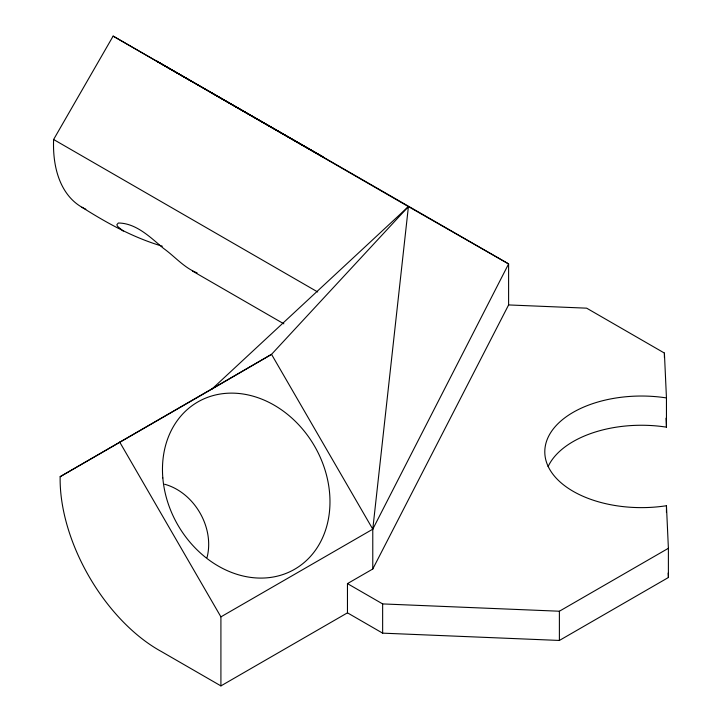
<?xml version="1.0" encoding="UTF-8"?>
<svg xmlns="http://www.w3.org/2000/svg" width="722" height="722" viewBox="0 0 722 722"><rect width="100%" height="100%" fill="white"/><g stroke="black" fill="none" stroke-linecap="round" stroke-linejoin="round"><path stroke-width="1.08" d="M372.778 568.999L508.604 304.937L508.604 263.918L408.417 206.582L271.535 354.349L60.152 476.691A139.454 80.512 60 0 0 161.385 651.533L220.914 685.9L347.462 612.834L347.462 583.611L372.778 568.999L372.778 529.19L408.417 206.582L113.137 36.1L53.608 139.499A136.458 78.788 -60 0 0 85.819 209.218M207.034 557.537C214.777 527.62 194.353 492.44 164.58 484.218M220.914 685.9L220.914 616.868L372.778 529.19L508.604 263.918L113.137 36.1M60.152 476.691L212.006 389.014L408.417 206.582M212.006 389.014L271.535 354.349L372.778 529.19M347.462 583.611L382.642 603.917L559.388 611.227L668.391 548.296L666.451 505.725A96.64 55.793 0 0 1 544.794 451.828A96.64 55.793 0 0 1 666.451 397.93L664.402 353.058L586.652 308.168L508.604 304.937M347.462 612.834L382.642 633.149L559.388 640.45L668.391 577.519L668.391 548.296M162.315 246.211C133.507 237.718 107.244 223.26 81.92 207.232M123.254 231.094L117.451 226.275L116.883 224.596L118.372 223.008C136.287 223.143 150.555 237.538 163.551 248.413C174.787 256.427 184.047 267.727 197.106 272.862M210.598 92.353L323.077 156.936L156.295 60.883L191.258 81.189M53.608 139.499L317.707 291.977M192.44 271.039L283.845 323.817M119.671 442.017L220.914 616.868M666.036 418.182L666.451 427.153A96.64 55.793 0 0 0 548.088 466.611M668.184 573.042L668.391 577.519M666.451 397.93L666.451 427.153M666.451 505.725L666.451 512.467M664.402 353.058L664.402 357.552M559.388 611.227L559.388 640.45M382.642 603.917L382.642 633.149M162.829 477.955A96.64 78.906 59.8 0 0 294.648 569.243A96.64 78.906 59.8 0 0 281.192 409.618A96.64 78.906 59.8 0 0 162.829 477.955"/></g></svg>
